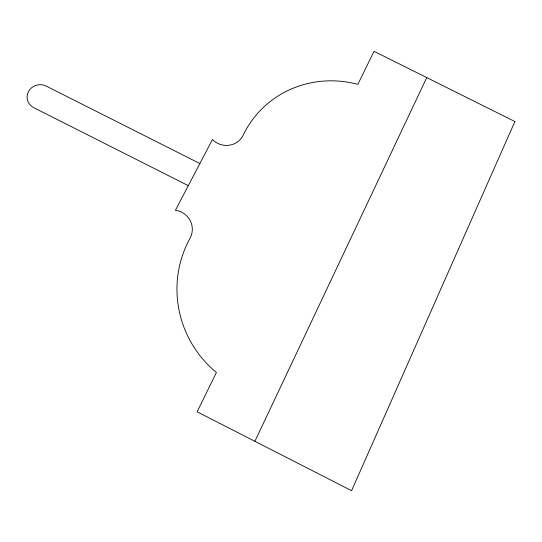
<?xml version="1.0" encoding="UTF-8"?>
<svg xmlns="http://www.w3.org/2000/svg" width="542" height="542" viewBox="0 0 542 542"><rect width="100%" height="100%" fill="white"/><g stroke="black" fill="none" stroke-linecap="round" stroke-linejoin="round"><path stroke-width="0.81" d="M254.896 441.303L426.75 77.587M199.883 163.535L46.233 86.103A12.927 12.188 -8.2 0 0 28.692 91.185A12.927 12.188 -8.2 0 0 33.773 107.675L188.304 185.662M514.9 121.544L351.589 490.679L197.119 411.805L216.414 372.489A106.354 104.179 55.8 0 1 189.964 238.439A19.431 19.139 0.4 0 0 175.398 210.316L212.464 139.497A18.868 18.13 16.1 0 0 243.202 135.175A102.878 98.569 36.4 0 1 357.842 84.349L374.055 51.321L514.9 121.544"/></g></svg>
